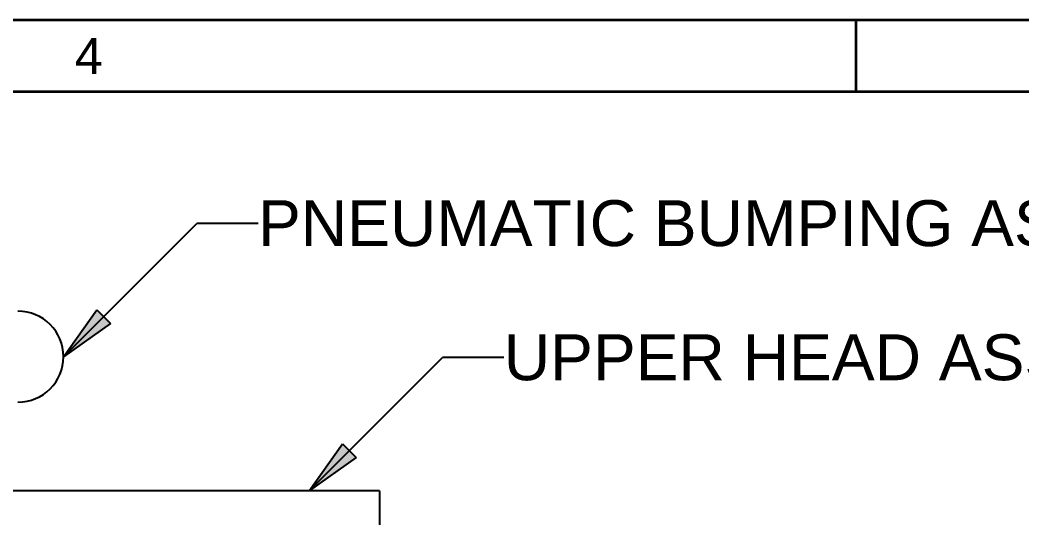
# Model space of a CAD drawing. Header units: inches. Extents: x 15 to 402, y 6 to 258.
# Drawn here: x 229.27 to 260.67, y 242.39 to 258 of the extents above; entities that cross this region are included whole.
import ezdxf

# ---------------------------------------------------------------- set-up
doc = ezdxf.new("R2010")
doc.units = ezdxf.units.IN
doc.header["$LTSCALE"] = 12
doc.header["$MEASUREMENT"] = 0
doc.layers.get('0').update_dxf_attribs({"lineweight": 25})
for name, color, linetype, lineweight in [('Border', 7, 'Continuous', 35), ('Hatch (ANSI)', 7, 'Continuous', 18), ('Sketch Geometry (ANSI)', 7, 'Continuous', 25), ('Symbol (ANSI)', 7, 'Continuous', 25)]:
    doc.layers.add(name, color=color, linetype=linetype, lineweight=lineweight)
doc.styles.add('Note Text (ANSI)', font='arial.ttf')
doc.styles.add('Standard A-B-C', font='arial.ttf')

# ---------------------------------------------------------------- blocks, each defined once
blk = doc.blocks.new('Borders 22x34_D')
at = {"layer": 'Border'}
for p, q in [((33.5, 21.5), (1.25, 21.5)), ((21.2891, 21.5), (21.2891, 21.3125)), ((33.3125, 21.3125), (1.25, 21.3125))]:
    blk.add_line(p, q, dxfattribs=at)
at = {"layer": 'Border', "insert": (19.2852, 21.4063), "char_height": 0.094, "attachment_point": 5, "style": 'Standard A-B-C'}
blk.add_mtext('\\fArial|b0|i0;{\\H0.0940;4}', dxfattribs=at)
blk = doc.blocks.new('UPPER HEAD ADN ELEMENT DETAIL')
at = {"layer": 'Hatch (ANSI)'}
for points in [[(0.0803, 0.3722), (0.1326, 0.4245), (0.1237, 0.4334)], [(0.0803, 0.3722), (0.1414, 0.4157), (0.1326, 0.4245)], [(0.4447, 0.2582), (0.4012, 0.197), (0.4535, 0.2493)], [(0.4535, 0.2493), (0.4012, 0.197), (0.4624, 0.2405)]]:
    blk.add_hatch(color=256, dxfattribs=at).paths.add_polyline_path(points)
for p, q in [((0.4927, 0.197), (-0.6552, 0.197)), ((0.4012, 0.197), (0.0271, 0.197)), ((0.4927, 0.197), (0.4927, 0.146))]:
    blk.add_line(p, q)
blk.add_arc((0.0207, 0.3722), 0.0595, 270, 90)
at = {"layer": 'Sketch Geometry (ANSI)'}
for p, q in [((0.0803, 0.3722), (0.2543, 0.5462)), ((0.3343, 0.5462), (0.2543, 0.5462)), ((0.0803, 0.3722), (0.1237, 0.4334)), ((0.1237, 0.4334), (0.1414, 0.4157)), ((0.1414, 0.4157), (0.0803, 0.3722)), ((0.4012, 0.197), (0.5752, 0.371)), ((0.6552, 0.371), (0.5752, 0.371)), ((0.4012, 0.197), (0.4447, 0.2582)), ((0.4447, 0.2582), (0.4624, 0.2405)), ((0.4624, 0.2405), (0.4012, 0.197))]:
    blk.add_line(p, q, dxfattribs=at)
at = {"layer": 'Symbol (ANSI)', "color": 7, "char_height": 0.06, "attachment_point": 4, "style": 'Note Text (ANSI)'}
for s, insert in [('\\fArial|b0|i0;{\\H0.0600;PNEUMATIC BUMPING ASSEMBLY}', (0.3343, 0.5462)), ('\\fArial|b0|i0;{\\H0.0600;UPPER HEAD ASSEMBLY}', (0.6552, 0.371))]:
    blk.add_mtext(s, dxfattribs=dict(at, insert=insert))

msp = doc.modelspace()

# ---------------------------------------------------------------- block references
for name, p, xscale, yscale, zscale in [('Borders 22x34_D', (0, 0), 12, 12, 12), ('UPPER HEAD ADN ELEMENT DETAIL', (228.70847, 238.51212), 24, 24, 24)]:
    msp.add_blockref(name, p, dxfattribs=dict(xscale=xscale, yscale=yscale, zscale=zscale))

doc.saveas('drawing.dxf')
